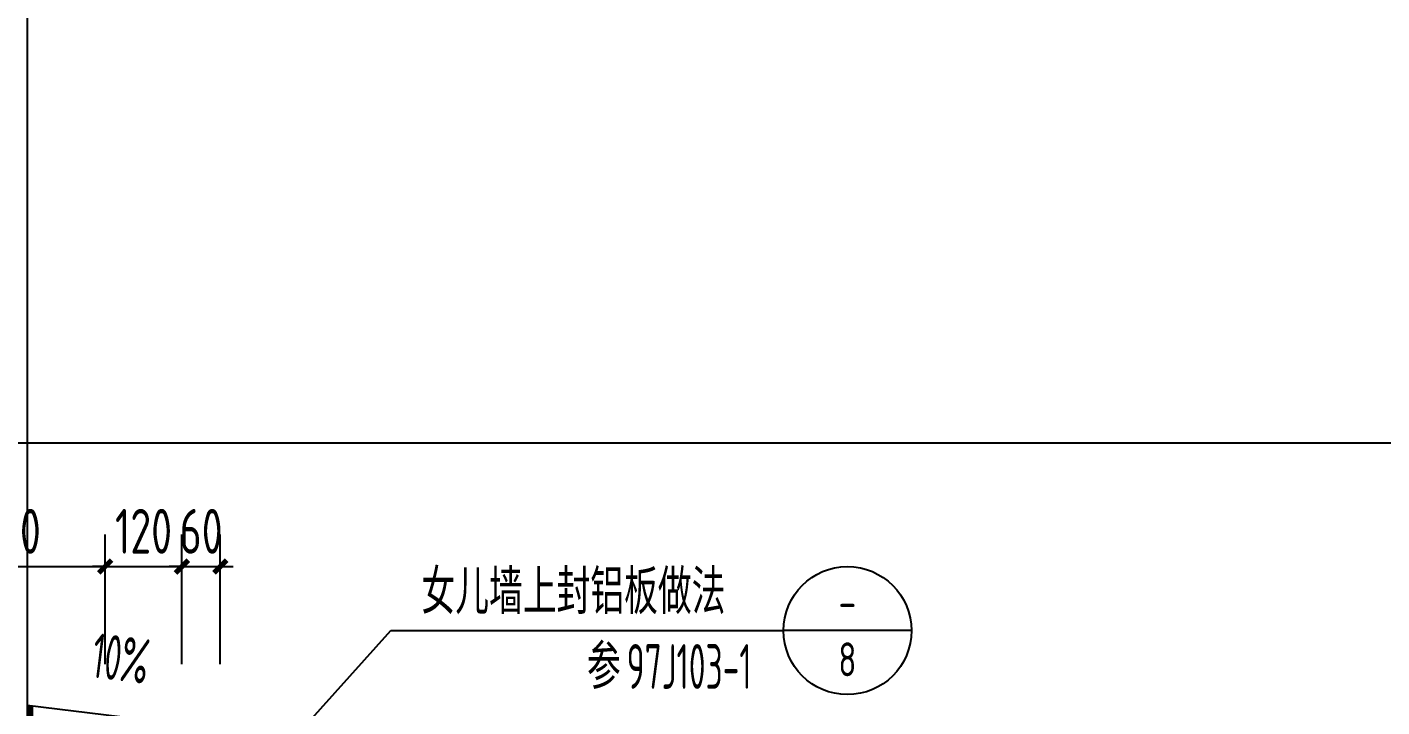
# Model space of a CAD drawing. Extents: x 198753 to 882193, y -399300 to 132460.
# Drawn here: x 407533 to 409650, y -64057 to -62995 of the extents above; entities that cross this region are included whole.
import ezdxf
from ezdxf.enums import TextEntityAlignment as Align

# ---------------------------------------------------------------- set-up
doc = ezdxf.new("R2010")
doc.units = 0
doc.header["$LTSCALE"] = 1000
doc.header["$MEASUREMENT"] = 0
for name, color, linetype in [('00-图签', 7, 'Continuous'), ('01-标注_尺寸', 124, 'Continuous'), ('01-标注_符号', 200, 'Continuous'), ('02-TEXT_标注', 130, 'Continuous'), ('A-D-金属剖线', 200, 'Continuous'), ('钢龙骨', 173, 'Continuous')]:
    doc.layers.add(name, color=color, linetype=linetype)
doc.layers.add('04-不打印_辅助线', color=165, linetype='Continuous', plot=False)
doc.styles.add('_TCH_DIM', font='ROS1', dxfattribs={"width": 0.8, "bigfont": 'JD'})
doc.styles.add('_TCH_DIM_T3', font='ROS1', dxfattribs={"width": 0.8, "bigfont": 'JD'})
doc.dimstyles.new('_TCH_ARCH&&20', dxfattribs={"dimtxt": 70, "dimasz": 20, "dimexe": 50, "dimexo": 60, "dimgap": 20, "dimtad": 1, "dimdec": 0, "dimzin": 0, "dimdsep": 46, "dimtxsty": '_TCH_DIM_T3', "dimblk": 'ARCHTICK', "dimcen": 0.09, "dimclrt": 4, "dimazin": 2, "dimtfac": 1, "dimtdec": 0, "dimtix": 1, "dimtmove": 2, "dimatfit": 3, "dimfxl": 0, "dimtolj": 1, "dimtzin": 0, "dimarcsym": 0})

# ---------------------------------------------------------------- blocks, each defined once
blk = doc.blocks.new('*U49')
at = {"layer": '钢龙骨'}
blk.add_lwpolyline([(178, 3300), (178, -3329.8)], dxfattribs=at)
blk = doc.blocks.new('_ArchTick')
at = {"color": 0, "linetype": 'ByBlock', "const_width": 0.4}
blk.add_lwpolyline([(-0.5, -0.5), (0.5, 0.5)], dxfattribs=at)
blk = doc.blocks.new('*D1669')
at = {"layer": '01-标注_尺寸', "color": 0, "lineweight": -2, "transparency": 16777216}
for p, q in [((407354.9, -63990.3), (407354.9, -63787.7)), ((407654.9, -63990.3), (407654.9, -63787.7)), ((407354.9, -63837.7), (407654.9, -63837.7))]:
    blk.add_line(p, q, dxfattribs=at)
at = {"layer": 'Defpoints', "color": 0, "transparency": 16777216}
for p in [(407654.9, -63837.7), (407354.9, -64050.3), (407654.9, -64050.3)]:
    blk.add_point(p, dxfattribs=at)
at = {"layer": '01-标注_尺寸', "color": 0, "lineweight": -2, "transparency": 16777216, "xscale": 20, "yscale": 20, "zscale": 20, "rotation": 180}
blk.add_blockref('_ArchTick', (407354.9, -63837.7), dxfattribs=at)
at = {"layer": '01-标注_尺寸', "color": 0, "lineweight": -2, "transparency": 16777216, "xscale": 20, "yscale": 20, "zscale": 20}
blk.add_blockref('_ArchTick', (407654.9, -63837.7), dxfattribs=at)
at = {"layer": '01-标注_尺寸', "color": 4, "transparency": 16777216, "insert": (407504.9, -63782.7), "char_height": 70, "attachment_point": 5, "style": '_TCH_DIM_T3'}
blk.add_mtext('\\A1;300', dxfattribs=at)
blk = doc.blocks.new('*D1670')
at = {"layer": '01-标注_尺寸', "color": 0, "lineweight": -2, "transparency": 16777216}
for p, q in [((407654.9, -63990.3), (407654.9, -63787.7)), ((407774.9, -63990.3), (407774.9, -63787.7)), ((407654.9, -63837.7), (407634.9, -63837.7)), ((407654.9, -63837.7), (407774.9, -63837.7)), ((407774.9, -63837.7), (407794.9, -63837.7))]:
    blk.add_line(p, q, dxfattribs=at)
at = {"layer": 'Defpoints', "color": 0, "transparency": 16777216}
for p in [(407774.9, -63837.7), (407654.9, -64050.3), (407774.9, -64050.3)]:
    blk.add_point(p, dxfattribs=at)
at = {"layer": '01-标注_尺寸', "color": 0, "lineweight": -2, "transparency": 16777216, "xscale": 20, "yscale": 20, "zscale": 20}
blk.add_blockref('_ArchTick', (407654.9, -63837.7), dxfattribs=at)
at = {"layer": '01-标注_尺寸', "color": 0, "lineweight": -2, "transparency": 16777216, "xscale": 20, "yscale": 20, "zscale": 20, "rotation": 180}
blk.add_blockref('_ArchTick', (407774.9, -63837.7), dxfattribs=at)
at = {"layer": '01-标注_尺寸', "color": 4, "transparency": 16777216, "insert": (407714.9, -63782.7), "char_height": 70, "attachment_point": 5, "style": '_TCH_DIM_T3'}
blk.add_mtext('\\A1;120', dxfattribs=at)
blk = doc.blocks.new('*D1671')
at = {"layer": '01-标注_尺寸', "color": 0, "lineweight": -2, "transparency": 16777216}
for p, q in [((407774.9, -63990.3), (407774.9, -63787.7)), ((407834.9, -63990.3), (407834.9, -63787.7)), ((407774.9, -63837.7), (407754.9, -63837.7)), ((407774.9, -63837.7), (407834.9, -63837.7)), ((407834.9, -63837.7), (407854.9, -63837.7))]:
    blk.add_line(p, q, dxfattribs=at)
at = {"layer": 'Defpoints', "color": 0, "transparency": 16777216}
for p in [(407834.9, -63837.7), (407774.9, -64050.3), (407834.9, -64050.3)]:
    blk.add_point(p, dxfattribs=at)
at = {"layer": '01-标注_尺寸', "color": 0, "lineweight": -2, "transparency": 16777216, "xscale": 20, "yscale": 20, "zscale": 20}
blk.add_blockref('_ArchTick', (407774.9, -63837.7), dxfattribs=at)
at = {"layer": '01-标注_尺寸', "color": 0, "lineweight": -2, "transparency": 16777216, "xscale": 20, "yscale": 20, "zscale": 20, "rotation": 180}
blk.add_blockref('_ArchTick', (407834.9, -63837.7), dxfattribs=at)
at = {"layer": '01-标注_尺寸', "color": 4, "transparency": 16777216, "insert": (407804.9, -63782.7), "char_height": 70, "attachment_point": 5, "style": '_TCH_DIM_T3'}
blk.add_mtext('\\A1;60', dxfattribs=at)

msp = doc.modelspace()

# ---------------------------------------------------------------- linework, layer by layer
at = {"layer": '01-标注_符号'}
for p, q in [((407899.2, -64162.4), (408101.3, -63937.9)), ((408101.3, -63937.9), (408715.1, -63937.9)), ((408915.1, -63937.9), (408715.1, -63937.9))]:
    msp.add_line(p, q, dxfattribs=at)
msp.add_lwpolyline([(407574.8, -64024.8, 0, 0, 0), (407704.7, -64040.9, 16, 0, 0), (407764.2, -64048.3, 0, 0, 0)], format="xyseb", dxfattribs=at)
msp.add_circle((408815.1, -63937.9), 100, dxfattribs=at)
at = {"layer": '04-不打印_辅助线', "color": 251}
msp.add_line((418057.9, -63644.9), (342773.5, -63644.9), dxfattribs=at)
at = {"layer": 'A-D-金属剖线', "const_width": 10}
msp.add_lwpolyline([(407537.9, -64054.6), (407537.9, -64074.6)], dxfattribs=at)
at = {"layer": 'A-D-金属剖线'}
msp.add_lwpolyline([(407834.9, -64205.1), (407894.9, -64205.1), (407894.9, -64099), (407532.9, -64054.9)], dxfattribs=at)

# ---------------------------------------------------------------- block references
at = {"layer": '00-图签'}
msp.add_blockref('*U49', (407354.9, -60744.9), dxfattribs=at)

# ---------------------------------------------------------------- texts
at = {"layer": '02-TEXT_标注', "style": '_TCH_DIM'}
for s, height, width, p in [('女儿墙上封铝板做法', 69.46, 0.8, (408149.3, -63912.1)), ('参', 69.5, 0.8, (408408, -64028.9)), ('97J103-1', 70, 0.64, (408470.1, -64028.9))]:
    msp.add_text(s, height=height, dxfattribs=dict(at, width=width)).set_placement(p)
for s, p, p2 in [('-', (408800.9, -63919.5), (408829.2, -63919.5)), ('8', (408800.9, -64009.3), (408829.2, -64009.3))]:
    msp.add_text(s, height=53, dxfattribs=at).set_placement(p, p2, align=Align.FIT)
at = {"layer": '02-TEXT_标注', "style": '_TCH_DIM', "width": 0.64}
msp.add_text('10%', height=70, rotation=352.9353, dxfattribs=at).set_placement((407631.3, -64010.7))

# ---------------------------------------------------------------- dimensions: what is measured, and where the dimension line sits
at = {"layer": '01-标注_尺寸'}
for p1, p2, picture, middle in [((407354.9, -64050.3), (407654.9, -64050.3), '*D1669', (407504.9, -63782.7)), ((407654.9, -64050.3), (407774.9, -64050.3), '*D1670', (407714.9, -63782.7)), ((407774.9, -64050.3), (407834.9, -64050.3), '*D1671', (407804.9, -63782.7))]:
    dim = msp.add_aligned_dim(p1=p1, p2=p2, distance=212.6, dimstyle='_TCH_ARCH&&20', dxfattribs=at)
    dim.commit()
    dim.dimension.update_dxf_attribs({"geometry": picture, "text_midpoint": middle})

doc.saveas('drawing.dxf')
